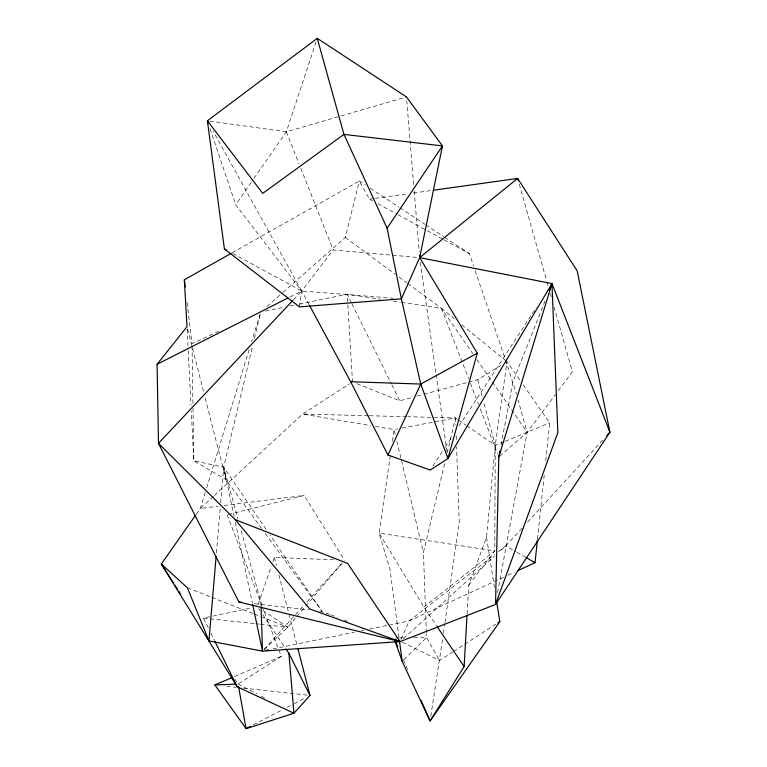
<?xml version="1.0" encoding="UTF-8"?>
<svg xmlns="http://www.w3.org/2000/svg" width="767" height="767" viewBox="0 0 767 767"><rect width="100%" height="100%" fill="white"/><g stroke="black" fill="none" stroke-linecap="round" stroke-linejoin="round"><path stroke-width="0.58" stroke-dasharray="3.83 2.88" d="M467.103 613.916L468.733 585.211L486.556 537.293L495.252 445.397L507.025 361.583L521.924 382.992M216.419 552.854L220.254 507.639M220.656 502.874L223.686 467.18L252.717 345.572M537.514 539L544.234 475.022M545.721 460.804L549.709 422.885L522.605 383.96M299.475 306.896L301.719 291.009L333.214 249.975L418.485 257.53M430.776 716.33L442.76 637.952M443.431 633.216L444.774 623.734M444.946 622.545L459.251 521.838L456.547 446.605M390.326 455.435L379.119 533.113L389.933 569.143L399.041 637.684M392.368 441.303L394.065 429.539L397.546 428.878M497.572 592.766L527.169 432.329L555.442 394.487M501.024 445.167L512.97 381.602L545.395 300.089M254.376 338.621L260.454 313.147L251.605 341.679M426.375 632.717L423.422 552.528L445.004 462.031M447.219 452.751L455.512 417.948L407.737 416.73M282.975 292.371L345.265 237.444L359.349 181.002L365.293 184.924M205.259 492.472L200.34 508.463L196.237 514.312M206.659 487.898L249.496 348.534M253.915 178.462L286.331 131.809L316.896 39.472M258.182 604.454L271.288 566.362M272.831 561.875L274.375 557.398L333.856 559.833M401.036 639.429L409.242 620.877L494.562 554.579M432.847 466.039L442.664 451.006M445.282 446.988L452.482 435.963M459.03 425.934L536.258 307.625M309.12 304.72L301.719 291.009L235.68 204.693L251.212 182.345M558.271 390.71L572.403 371.784L554.148 307.337M468.733 585.211L494.753 550.974L495.252 445.397L483.555 401.592M264.251 649.486L287.73 627.224L296.177 617.272M296.944 616.371L342.255 562.988M264.097 649.371L303.933 605.259M307.116 601.731L342.168 562.92M521.953 528.223L505.817 545.836L498.761 552.221M527.6 522.059L603.456 439.29M293.54 299.715L301.719 291.009L393.078 298.19M403.854 659.668L426.548 637.511L426.414 633.916M213.456 496.354L200.34 508.463L218.039 506.239M214.329 495.549L302.639 414.055L349.512 383.845M403.595 638.422L494.36 556.209M266.964 306.493L282.093 293.157M499.691 456.173L527.169 432.329L518.128 400.048M423.921 607.09L494.753 550.974L379.119 533.113L423.921 607.09L436.653 625.91M498.31 551.665L505.817 545.836L515.884 551.655M402.426 642.209L439.558 660.464L452.616 652.046M453.623 651.404L463.661 644.922M464.658 644.28L495.789 624.213M234.875 679.025L238.106 684.068L281.307 656.331L262.544 607.291M468.532 382.177L477.697 379.694L500.956 365.332M232.257 252.736L359.349 181.002L369.512 199.18L372.666 200.896M253.407 724.834L282.745 709.59M286.935 707.414L293.224 704.144M294.269 703.607L305.803 697.615M290.022 296.934L301.719 291.009L213.188 131.224M503.574 577.244L409.242 620.877L390.614 624.712M507.917 575.24L514.417 572.23M218.854 331.248L192.009 343.597L186.899 301.057M234.472 676.513L281.307 656.331M503.967 441.802L495.252 445.397L467.141 425.982M505.06 441.351L549.709 422.885M209.755 121.109L286.331 131.809L406.462 96.92M356.895 383.673L399.751 400.815L412.368 397.402M416.951 396.155L422.684 394.602M423.825 394.296L467.381 382.484M228.307 514.513L304.144 495.434L344.565 560.274M208.269 627.732L203.543 618.077L211.74 616.352M212.91 616.102L251.557 607.934M272.985 648.968L354.507 632.161M361.497 630.723L363.826 630.234M369.646 629.036L389.444 624.952M265.411 311.028L285.266 306.953M289.945 305.995L294.614 305.036M299.293 304.077L347.192 294.25L380.192 299.178M402.176 428.005L455.512 417.948L457.448 419.29M369.512 199.18L374.248 198.509M375.437 198.346L408.619 193.696M413.355 193.035L431.131 190.542M223.935 505.501L304.144 495.434M395.101 638.01L398.591 637.962M399.76 637.943L404.41 637.866M413.729 637.713L426.548 637.511L439.558 660.464M368.333 415.724L302.639 414.055L370.624 425.57M369.521 415.752L406.548 416.702M203.543 618.077L254.529 623.619M255.718 623.753L259.275 624.137M260.454 624.261L287.73 627.224L262.304 610.014M226.754 686.273L236.265 687.318M243.398 688.104L307.615 695.17M254.356 603.715L309.015 609.938M319.705 611.155L329.877 614.444M393.155 301.115L400.221 302.169M401.4 302.351L441.476 308.334L454.4 318.832M375.312 426.356L394.065 429.539L395.168 434.18M266.149 529.422L223.686 467.18L193.83 460.775L191.29 410.949M330.989 614.875L337.681 617.464M344.364 620.052L347.7 621.347M187.388 587.8L210.8 597.004M211.913 597.435L253.168 613.648M254.28 614.089L259.86 616.275M260.972 616.716L287.73 627.224M238.106 684.068L257.06 693.972M261.279 696.177L266.542 698.929M232.765 253.484L301.719 291.009M377.92 203.763L396.846 214.079M397.891 214.655L443.096 239.304M444.141 239.87L469.375 253.628L473.623 266.091M516.891 552.23L524.954 556.88M370.25 188.203L398.993 207.176M399.99 207.828L424.774 224.185M425.762 224.836L443.604 236.62M444.592 237.271L469.375 253.628M458.417 419.961L466.173 425.311M345.265 237.444L395.293 274.308M399.137 277.146L406.836 282.822M407.795 283.522L441.476 308.334L472.76 353.606M461.782 324.834L506.095 360.835M261.777 528.674L226.016 479.605L205.029 397.364M265.286 533.487L322.082 611.424L270.185 535.347M476.834 359.512L491.8 381.161M492.481 382.139L527.169 432.329M258.747 608.682L260.09 610.666M262.774 614.645L285.564 648.403M351.401 302.773L347.192 294.25L352.504 381.918M351.919 303.837L391.343 383.768M391.87 384.833L399.751 400.815M210.896 633.101L214.578 640.608M403.432 659.86L407.708 669.687M286.331 131.809L299.044 163.841M300.789 168.261L333.214 249.975M441.476 308.334L468.627 378.725M470.353 383.193L478.541 404.43M480.267 408.897L497.515 453.585M227.157 514.801L262.113 606.179M475.166 270.617L505.252 358.956M505.645 360.087L516.517 394.286M210.072 128.722L235.68 204.693M519.259 184.185L546.65 280.866M546.976 282.016L548.28 286.618M550.236 293.521L551.214 296.973M193.016 408.169L193.83 460.775L226.016 479.605L223.686 467.18L238.01 519.086M241.193 530.62L260.924 602.124L261.039 605.709M477.697 379.694L482.318 396.98M274.375 557.398L276.465 565.519M278.862 574.799L288.737 613.073M289.044 614.233L297.423 646.715M187.589 329.033L203.849 392.733M396.836 441.14L423.422 552.528M223.686 467.18L234.069 516.392M235.306 522.25L252.372 603.092M486.556 537.293L494.648 588.826M420.335 262.362L435.963 373.452M436.126 374.641L447.094 452.635M406.759 100.487L413.797 186.208M414.19 190.964L419.175 251.681M187.119 329.091L187.963 345.696M188.203 350.442L190.993 405.014M455.512 417.948L455.771 425.11M456.154 435.857L456.375 441.83M192.047 345.994L192.939 403.384"/><path stroke-width="1.15" d="M499.911 451.054L498.809 456.94L495.52 604.501L400.067 641.615L262.506 651.135L208.95 640.905L187.388 587.8L161.338 564.023L195.547 515.28M395.11 641.356L402.176 661.317L430.047 720.99L464.121 666.533L467.036 615.115M208.95 640.905L216.121 556.42M517.677 570.725L535.021 562.7L537.389 540.189M309.686 305.774L350.634 381.717L387.939 455.013L430.229 470.046L447.928 458.551L477.275 353.194L419.664 257.635L419.472 255.258M498.809 456.94L551.972 283.569L419.664 257.635L401.381 298.842L420.757 384.056L447.928 458.551L551.972 283.569L609.909 432.243L495.52 604.501L557.858 432.578L551.972 283.569L549.345 290.175M387.939 455.013L420.757 384.056L477.275 353.194M387.114 228.192L442.454 145.922L406.462 96.92L317.27 38.35L207.397 120.783L224.405 248.93L299.475 306.896L401.381 298.842L387.114 228.192L343.942 134.388L317.27 38.35M496.68 601.712L499.806 621.625L430.047 720.99L421.016 700.252M292.716 300.587L158.481 443.345L235.268 519.681L347.633 563.39L400.067 641.615L238.901 601.951L158.481 443.345L157.091 364.258L186.995 326.713L184.339 279.792L231.222 253.331M298.018 649.035L309.993 695.439L293.934 713.233L246.073 728.65L214.865 684.96L232.286 677.453M606.678 435.771L609.909 432.243L577.187 270.895L517.629 178.433L433.499 190.216M497.793 622.919L499.806 621.625M250.263 726.474L246.073 728.65L238.527 686.417M157.091 364.258L287.893 298.018M266.005 650.406L268.335 649.927M214.865 684.96L235.776 684.164M350.634 381.717L420.757 384.056M238.901 601.951L241.279 602.229M395.609 639.889L400.067 641.615L309.772 609.008L235.268 519.681M173.591 583.198L161.338 564.023L237.176 686.743L293.934 713.233L288.91 653.369L286.235 649.4M224.405 248.93L226.495 250.071M525.961 557.465L535.021 562.7M437.324 626.907L464.121 666.533M174.886 585.211L177.465 589.248M178.759 591.261L180.686 594.291M288.91 653.369L309.993 695.439M215.105 641.682L237.176 686.743M395.36 641.308L397.737 646.763M208.164 123.046L207.397 120.783L262.717 193.409L343.942 134.388L442.454 145.922L419.664 257.635L517.629 178.433L518.281 180.734M252.621 604.262L262.506 651.135L261.077 606.908M447.592 456.183L447.928 458.551M399.511 641.222L402.176 661.317M184.339 279.792L185.192 286.877"/></g></svg>
